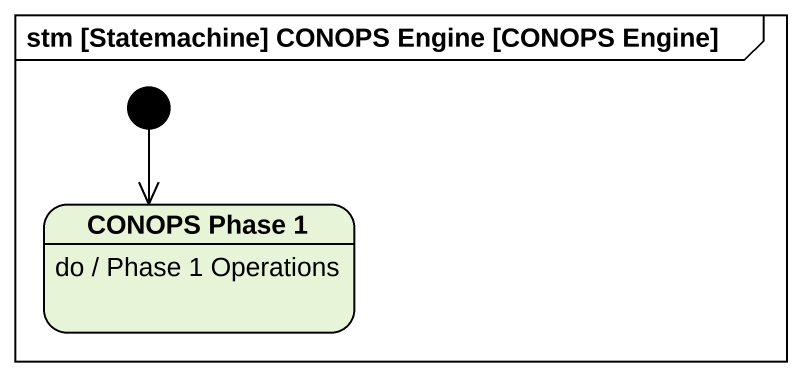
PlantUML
@startuml
mainframe stm [Statemachine] CONOPS Engine [CONOPS Engine]
hide empty description
state "CONOPS Phase 1" as CONOPS_Phase_1
CONOPS_Phase_1 : do / Phase 1 Operations
[*] --> CONOPS_Phase_1
@enduml
